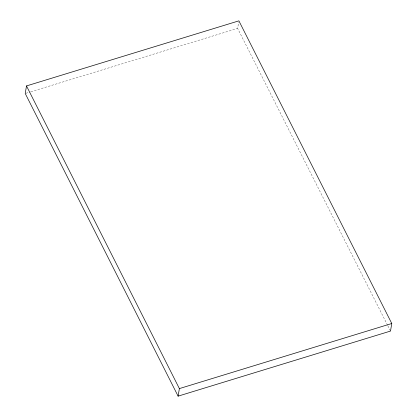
<?xml version="1.0" encoding="UTF-8"?>
<svg xmlns="http://www.w3.org/2000/svg" width="417" height="417" viewBox="0 0 417 417"><rect width="100%" height="100%" fill="white"/><g stroke="black" fill="none" stroke-linecap="round" stroke-linejoin="round"><path stroke-width="0.31" stroke-dasharray="2.08 1.56" d="M387.57 325.26L237.617 28.408L238.68 22.111M25.844 93.299L30.206 91.964M30.827 91.771L237.617 28.408M387.862 325.839L390.5 331.072"/><path stroke-width="0.63" d="M26.5 85.928L25.223 93.491L178.106 396.15L390.5 331.072L391.777 323.509L238.894 20.85L26.5 85.928L179.383 388.592L178.106 396.15M179.383 388.592L391.777 323.509"/></g></svg>
